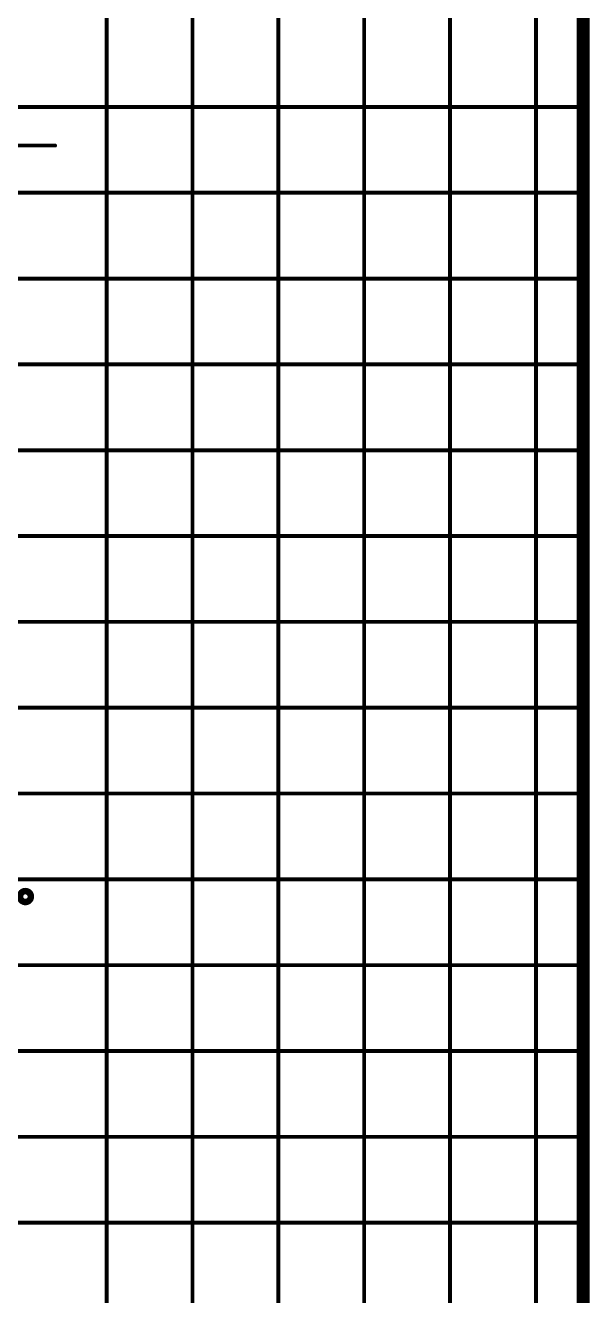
# Model space of a CAD drawing. Header units: millimetres. Extents: x 95 to 923, y 69 to 658.
# Drawn here: x 406.4 to 432.6, y 398.6 to 457.8 of the extents above; entities that cross this region are included whole.
import ezdxf

# ---------------------------------------------------------------- set-up
doc = ezdxf.new("R2010")
doc.units = ezdxf.units.MM
for name, color, linetype in [('Mechanical12', 56, 'Continuous'), ('Mechanical7', 56, 'Continuous'), ('Mechanical9', 56, 'Continuous')]:
    doc.layers.add(name, color=color, linetype=linetype)

msp = doc.modelspace()

# ---------------------------------------------------------------- linework, layer by layer
at = {"layer": 'Mechanical12', "color": 7, "const_width": 0.6}
msp.add_lwpolyline([(432.342, 250.022), (432.342, 611.222)], dxfattribs=at)
msp.add_lwpolyline([(432.342, 250.022), (432.342, 611.222)], dxfattribs=at)
msp.add_lwpolyline([(432.342, 250.022), (432.342, 611.222)], dxfattribs=at)
msp.add_lwpolyline([(432.342, 250.022), (432.342, 611.222)], dxfattribs=at)
at = {"layer": 'Mechanical12', "color": 7}
for points, const_width in [([(406.613, 417.222, 1), (406.105, 417.222, 1)], 0.305), ([(406.537, 417.222, 1), (406.689, 417.222, 1)], 0.152)]:
    msp.add_lwpolyline(points, format="xyb", close=True, dxfattribs=dict(at, const_width=const_width))
at = {"layer": 'Mechanical7', "color": 7, "const_width": 0.18}
for points in [[(396.942, 452.222), (407.742, 452.222)], [(397.242, 452.222), (407.442, 452.222)]]:
    msp.add_lwpolyline(points, dxfattribs=at)
at = {"layer": 'Mechanical7', "color": 7, "const_width": 0.09}
for points in [[(407.397, 452.222, 1), (407.487, 452.222, 1)], [(407.697, 452.222, 1), (407.787, 452.222, 1)]]:
    msp.add_lwpolyline(points, format="xyb", close=True, dxfattribs=at)
at = {"layer": 'Mechanical9', "color": 7, "const_width": 0.18}
for points in [[(410.142, 250.022), (410.142, 611.222)], [(414.142, 250.022), (414.142, 611.222)], [(418.142, 250.022), (418.142, 611.222)], [(422.142, 250.022), (422.142, 611.222)], [(426.142, 250.022), (426.142, 611.222)], [(430.142, 250.022), (430.142, 611.222)], [(432.342, 250.022), (432.342, 611.222)], [(190.142, 454.022), (432.342, 454.022)], [(190.142, 450.022), (432.342, 450.022)], [(190.142, 446.022), (432.342, 446.022)], [(190.142, 442.022), (432.342, 442.022)], [(190.142, 438.022), (432.342, 438.022)], [(190.142, 434.022), (432.342, 434.022)], [(190.142, 430.022), (432.342, 430.022)], [(190.142, 426.022), (432.342, 426.022)], [(190.142, 422.022), (432.342, 422.022)], [(190.142, 418.022), (432.342, 418.022)], [(190.142, 414.022), (432.342, 414.022)], [(190.142, 410.022), (432.342, 410.022)], [(190.142, 406.022), (432.342, 406.022)], [(190.142, 402.022), (432.342, 402.022)]]:
    msp.add_lwpolyline(points, dxfattribs=at)
at = {"layer": 'Mechanical9', "color": 7, "const_width": 0.09}
for points in [[(432.297, 454.022, 1), (432.387, 454.022, 1)], [(432.297, 450.022, 1), (432.387, 450.022, 1)], [(432.297, 446.022, 1), (432.387, 446.022, 1)], [(432.297, 442.022, 1), (432.387, 442.022, 1)], [(432.297, 438.022, 1), (432.387, 438.022, 1)], [(432.297, 434.022, 1), (432.387, 434.022, 1)], [(432.297, 430.022, 1), (432.387, 430.022, 1)], [(432.297, 426.022, 1), (432.387, 426.022, 1)], [(432.297, 422.022, 1), (432.387, 422.022, 1)], [(432.297, 418.022, 1), (432.387, 418.022, 1)], [(432.297, 414.022, 1), (432.387, 414.022, 1)], [(432.297, 410.022, 1), (432.387, 410.022, 1)], [(432.297, 406.022, 1), (432.387, 406.022, 1)], [(432.297, 402.022, 1), (432.387, 402.022, 1)]]:
    msp.add_lwpolyline(points, format="xyb", close=True, dxfattribs=at)

doc.saveas('drawing.dxf')
